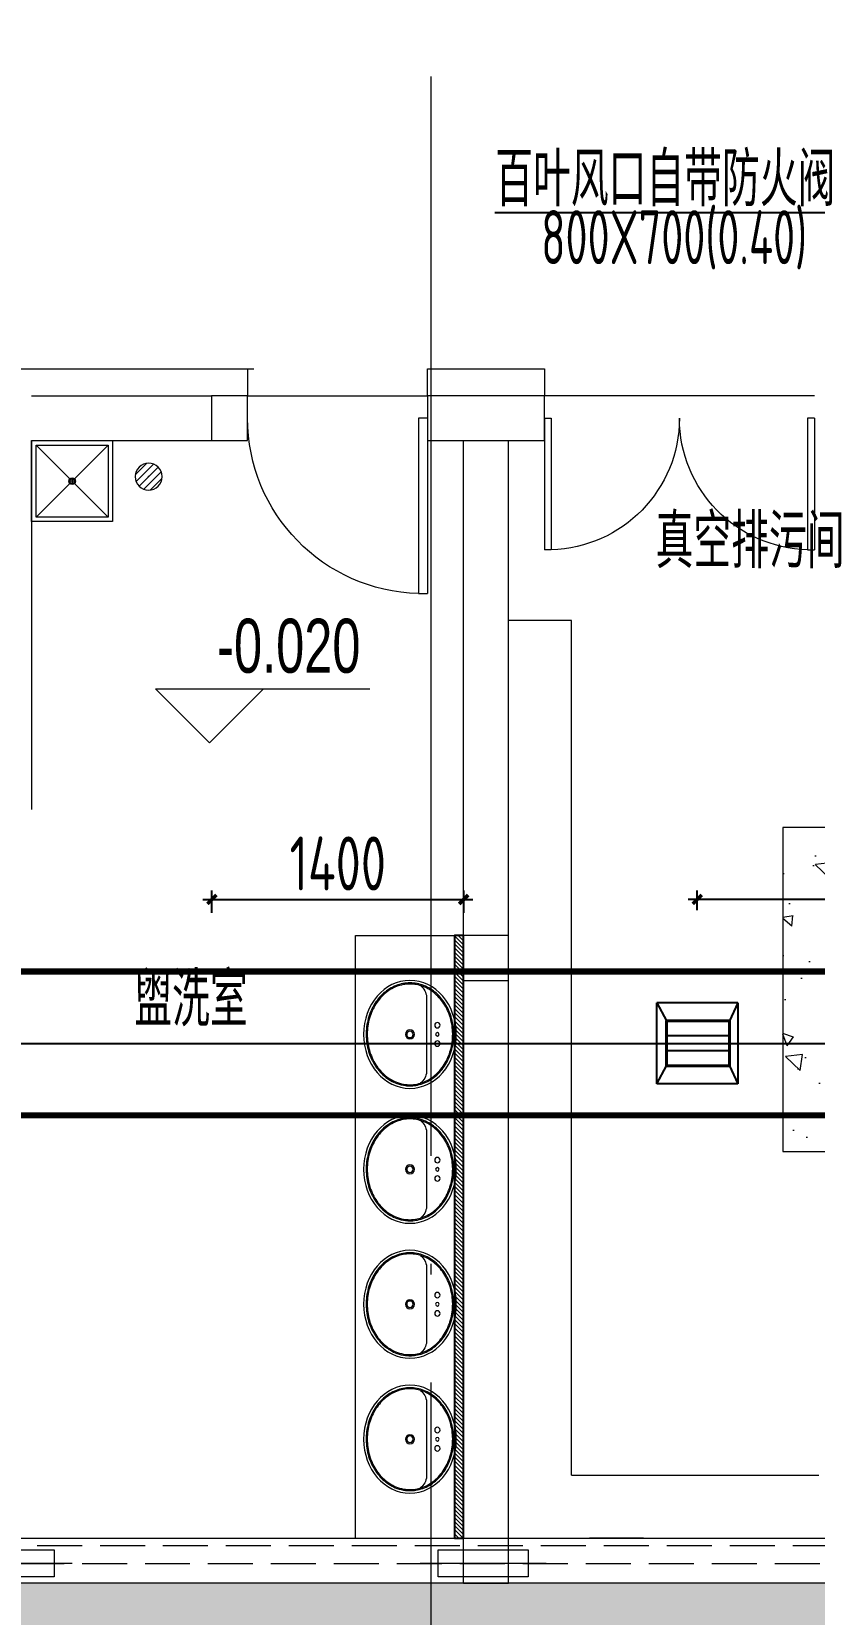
# Model space of a CAD drawing. Extents: x 4 to 13611208, y -605838 to 574722.
# Drawn here: x 12969289 to 12973639, y 414128 to 422925 of the extents above; entities that cross this region are included whole.
import ezdxf

# ---------------------------------------------------------------- set-up
doc = ezdxf.new("R2010")
doc.units = 0
doc.header["$LTSCALE"] = 1000
doc.header["$MEASUREMENT"] = 0
for name, pattern in [('CENTER2', [28.575, 19.05, -3.175, 3.175, -3.175]), ('DASH', [0.35, 0.25, -0.1]), ('DOTE', [2.42, 2, -0.2, 0.02, -0.2])]:
    doc.linetypes.add(name, pattern=pattern)
for name, color, linetype, lineweight in [('1-卫生洁具', 8, 'Continuous', 5), ('建筑底图', 8, 'Continuous', 13), ('预埋件', 8, 'Continuous', 5)]:
    doc.layers.add(name, color=color, linetype=linetype, lineweight=lineweight)
for name, color, linetype in [('DUCT-X-P中心线', 5, 'CENTER2'), ('DUCT-X-P标注', 7, 'Continuous'), ('DUCT-X-P管', 31, 'Continuous'), ('DUCT-X-P风口', 7, 'Continuous'), ('洁具', 253, 'Continuous')]:
    doc.layers.add(name, color=color, linetype=linetype)
doc.styles.add('du', font='gbenor.shx', dxfattribs={"width": 0.8, "bigfont": 'hztxt.shx'})
doc.styles.add('rs9-hz', font='rs9.shx', dxfattribs={"width": 0.7, "height": 3.5, "bigfont": 'hztxt.shx'})
doc.dimstyles.new('67', dxfattribs={"dimscale": 100, "dimtxt": 3, "dimasz": 0.5, "dimexe": 0.5, "dimexo": 2, "dimgap": 0.5, "dimtad": 2, "dimdec": 0, "dimrnd": 5, "dimzin": 0, "dimdsep": 46, "dimtxsty": 'du', "dimblk": 'ARCHTICK', "dimcen": 0, "dimdle": 0.5, "dimclrd": 256, "dimclre": 256, "dimclrt": 256, "dimazin": 0, "dimtfac": 1, "dimtdec": 0, "dimtix": 1, "dimtmove": 2, "dimatfit": 3, "dimfxl": 100, "dimtolj": 1, "dimtzin": 0, "dimlwd": -1, "dimlwe": -1, "dimarcsym": 0})

# ---------------------------------------------------------------- blocks, each defined once
blk = doc.blocks.new('dxg')
at = {"layer": '预埋件', "color": 8}
blk.add_line((12400099.7, -4150605.3), (12400799.7, -4150605.3), dxfattribs=at)
blk.add_lwpolyline([(12400199.7, -4150680.3), (12400199.7, -4150530.3), (12400699.7, -4150530.3), (12400699.7, -4150680.3), (12400199.7, -4150680.3)], dxfattribs=at)
blk = doc.blocks.new('$plan$00002154')
for p, q in [((-449.999625, 450), (449.999625, 450)), ((-449.999625, -450), (-449.999625, 450)), ((-399.999625, 400), (399.999625, 400)), ((-399.999625, 400), (-26.107125, 26.1075)), ((-399.999625, -400), (-399.999625, 400)), ((26.392875, 26.3925), (399.999625, 400)), ((399.999625, 400), (399.999625, -400)), ((449.999625, 450), (449.999625, -450)), ((24.999625, 0), (-24.999625, 0)), ((0.000375, -25), (0.000375, 25)), ((-399.999625, -400), (-26.497125, -26.495)), ((26.584875, -26.585), (399.999625, -400)), ((449.999625, -450), (-449.999625, -450)), ((399.999625, -400), (-399.999625, -400))]:
    blk.add_line(p, q)
for radius in [37.5, 25]:
    blk.add_circle((0.000375, 0), radius)
blk = doc.blocks.new('洗手盆')
at = {"layer": '洁具', "color": 8, "lineweight": 5}
blk.add_line((-673032.2, -786964.4), (-673448.5, -786964.4), dxfattribs=at)
for centre, radius in [((-673291.3, -786904.4), 15), ((-673240.3, -786904.4), 10), ((-673189.3, -786904.4), 15), ((-673240.3, -787056.9), 25), ((-673240.3, -787056.9), 18)]:
    blk.add_circle(centre, radius, dxfattribs=at)
for centre, start, end in [((-673438.1, -787060.3), 96.15199, 139.44317), ((-673042.5, -787060.3), 40.55683, 83.84801)]:
    blk.add_arc(centre, 96.5, start, end, dxfattribs=at)
blk.add_ellipse((-673240.3, -787056.9), major_axis=(-300, 0), ratio=0.858334, dxfattribs=at)
for points, knots in [([(-673526.3, -787056.9), (-673526.3, -787065), (-673525.9, -787073.2), (-673523, -787097.5), (-673519.1, -787113.5), (-673508.9, -787141.6), (-673503.2, -787153.7), (-673489.5, -787177.1), (-673481.5, -787188.3), (-673463.5, -787209.6), (-673453.5, -787219.6), (-673431.7, -787238.2), (-673419.9, -787246.8), (-673394.9, -787262.1), (-673381.7, -787268.9), (-673354, -787280.7), (-673339.5, -787285.6), (-673309.7, -787293.5), (-673294.4, -787296.3), (-673263.4, -787299.9), (-673247.6, -787300.7), (-673216.4, -787299.9), (-673200.8, -787298.4), (-673170.2, -787293.3), (-673155.2, -787289.7), (-673126, -787280.4), (-673111.9, -787274.8), (-673084.9, -787261.6), (-673072, -787254.1), (-673047.9, -787237.5), (-673036.7, -787228.3), (-673016.1, -787208.6), (-673006.8, -787198), (-672990.3, -787175.8), (-672983.1, -787164.1), (-672971.1, -787140), (-672966.2, -787127.5), (-672958.9, -787102.1), (-672956.5, -787089.2), (-672954, -787063.2), (-672954, -787050.1), (-672956.5, -787024), (-672959, -787011.1), (-672966.4, -786985.7), (-672971.3, -786973.3), (-672983.4, -786949.2), (-672990.6, -786937.5), (-673007.2, -786915.3), (-673016.5, -786904.8), (-673037.1, -786885.1), (-673048.4, -786875.9), (-673072.5, -786859.3), (-673085.4, -786851.8), (-673112.4, -786838.7), (-673126.6, -786833.1), (-673155.8, -786823.9), (-673170.8, -786820.3), (-673201.4, -786815.3), (-673217, -786813.8), (-673248.1, -786813.1), (-673263.8, -786813.8), (-673294.6, -786817.4), (-673309.9, -786820.3), (-673339.7, -786828.2), (-673354.2, -786833.1), (-673382, -786845), (-673395.3, -786851.9), (-673420.5, -786867.4), (-673432.3, -786876), (-673454.2, -786894.7), (-673464.2, -786904.8), (-673482.1, -786926.2), (-673490.1, -786937.6), (-673503.7, -786961.1), (-673509.4, -786973.3), (-673518.4, -786998.3), (-673521.7, -787011.2), (-673525.5, -787035), (-673526.3, -787045.9), (-673526.3, -787056.9)], [0, 0, 0, 0, 0.101307, 0.101307, 0.30392, 0.30392, 0.465598, 0.465598, 0.627276, 0.627276, 0.788954, 0.788954, 0.950632, 0.950632, 1.111032, 1.111032, 1.273689, 1.273689, 1.436441, 1.436441, 1.599951, 1.599951, 1.762343, 1.762343, 1.924735, 1.924735, 2.087127, 2.087127, 2.249518, 2.249518, 2.41191, 2.41191, 2.574302, 2.574302, 2.736694, 2.736694, 2.899085, 2.899085, 3.061477, 3.061477, 3.223869, 3.223869, 3.386261, 3.386261, 3.548653, 3.548653, 3.711044, 3.711044, 3.873436, 3.873436, 4.035828, 4.035828, 4.19822, 4.19822, 4.360612, 4.360612, 4.523003, 4.523003, 4.685395, 4.685395, 4.847787, 4.847787, 5.010179, 5.010179, 5.172571, 5.172571, 5.334962, 5.334962, 5.497354, 5.497354, 5.659746, 5.659746, 5.822138, 5.822138, 5.98453, 5.98453, 6.146921, 6.146921, 6.283185, 6.283185, 6.283185, 6.283185]), ([(-673520.3, -787056.9), (-673520.3, -787064.9), (-673519.9, -787072.9), (-673517, -787096.4), (-673513.4, -787111.7), (-673503.7, -787138.4), (-673498.3, -787149.9), (-673485.6, -787172.1), (-673478.2, -787182.7), (-673461.4, -787203.1), (-673452.1, -787212.7), (-673431.7, -787230.6), (-673420.7, -787238.9), (-673396.8, -787254.2), (-673383.9, -787261.1), (-673356.9, -787273.2), (-673342.8, -787278.3), (-673313.9, -787286.4), (-673299.1, -787289.4), (-673269.3, -787293.4), (-673254.1, -787294.4), (-673223.9, -787294.3), (-673208.8, -787293.2), (-673178.9, -787288.9), (-673164.2, -787285.8), (-673135.7, -787277.5), (-673121.8, -787272.4), (-673095.2, -787260.3), (-673082.5, -787253.4), (-673058.6, -787237.9), (-673047.4, -787229.3), (-673026.7, -787210.9), (-673017.3, -787201), (-673000.5, -787180), (-672993.1, -787169), (-672980.5, -787146.2), (-672975.3, -787134.4), (-672967.1, -787110.2), (-672964.1, -787097.9), (-672960.6, -787073), (-672960, -787060.4), (-672961.1, -787035.4), (-672962.8, -787022.9), (-672968.6, -786998.3), (-672972.6, -786986.2), (-672983, -786962.6), (-672989.2, -786951.1), (-673003.9, -786929.1), (-673012.3, -786918.6), (-673030.9, -786898.8), (-673041.2, -786889.5), (-673063.5, -786872.4), (-673075.5, -786864.6), (-673100.7, -786850.7), (-673114, -786844.6), (-673141.7, -786834.3), (-673156, -786830.1), (-673185.3, -786823.7), (-673200.2, -786821.5), (-673230.3, -786819.2), (-673245.5, -786819.1), (-673275.7, -786820.9), (-673290.7, -786822.9), (-673320.1, -786828.9), (-673334.5, -786832.9), (-673362.3, -786842.8), (-673375.8, -786848.7), (-673401.3, -786862.2), (-673413.4, -786869.8), (-673436, -786886.6), (-673446.5, -786895.8), (-673465.6, -786915.3), (-673474.2, -786925.8), (-673489.3, -786947.6), (-673495.8, -786958.9), (-673506.6, -786982.4), (-673510.9, -786994.5), (-673517.3, -787019.8), (-673519.4, -787033.1), (-673520.2, -787049.9), (-673520.3, -787053.4), (-673520.3, -787056.9)], [0, 0, 0, 0, 0.102784, 0.102784, 0.302001, 0.302001, 0.458934, 0.458934, 0.615867, 0.615867, 0.772801, 0.772801, 0.929734, 0.929734, 1.091784, 1.091784, 1.254619, 1.254619, 1.415052, 1.415052, 1.575485, 1.575485, 1.735918, 1.735918, 1.896351, 1.896351, 2.056784, 2.056784, 2.217217, 2.217217, 2.377649, 2.377649, 2.538082, 2.538082, 2.698515, 2.698515, 2.858948, 2.858948, 3.019381, 3.019381, 3.179814, 3.179814, 3.340247, 3.340247, 3.500679, 3.500679, 3.661112, 3.661112, 3.821545, 3.821545, 3.981978, 3.981978, 4.142411, 4.142411, 4.302844, 4.302844, 4.463277, 4.463277, 4.62371, 4.62371, 4.784142, 4.784142, 4.944575, 4.944575, 5.105008, 5.105008, 5.265441, 5.265441, 5.425874, 5.425874, 5.586307, 5.586307, 5.74674, 5.74674, 5.907172, 5.907172, 6.067605, 6.067605, 6.238754, 6.238754, 6.283185, 6.283185, 6.283185, 6.283185])]:
    blk.add_open_spline(points, degree=3, knots=knots, dxfattribs=at)
blk = doc.blocks.new('ghjkmhk')
at = {"layer": '1-卫生洁具', "color": 8}
for p, q in [((301597.4, -248786.1), (301597.4, -245436.1)), ((302197.4, -245436.1), (301597.4, -245436.1)), ((302197.4, -248786.1), (302197.4, -245436.1)), ((302197.4, -248786.1), (301597.4, -248786.1))]:
    blk.add_line(p, q, dxfattribs=at)
at = {"layer": '洁具', "color": 8, "rotation": 90}
for p in [(-485162, 427254.3), (-485162, 426504.3), (-485162, 425754.3), (-485162, 425004.3)]:
    blk.add_blockref('洗手盆', p, dxfattribs=at)
blk = doc.blocks.new('$lvtry$00000171')
for p, q in [((-74.2, 10.6), (-10.6, 74.2)), ((-69.8, -27.4), (27.4, 69.8)), ((-53, -53), (53, 53)), ((-27.4, -69.8), (69.8, 27.4)), ((10.6, -74.2), (74.2, -10.6))]:
    blk.add_line(p, q)
blk.add_circle((0, 0), 75)
blk.add_point((0, 0))
blk = doc.blocks.new('$DorLib2D$00000001')
for p, q in [((0.45, 0.975), (0.5, 0.975)), ((0.45, 0), (0.45, 0.975)), ((0.5, 0), (0.5, 0.975)), ((0.5, 0), (0.45, 0))]:
    blk.add_line(p, q)
at = {"lineweight": 13}
blk.add_arc((0.475, 0), 0.975, 91.46928, 180, dxfattribs=at)
blk = doc.blocks.new('$DorLib2D$00000002')
for p, q in [((-0.5, 0), (-0.5, 0.4875)), ((-0.475, 0.4875), (-0.5, 0.4875)), ((-0.475, 0), (-0.475, 0.4875)), ((0.475, 0), (0.475, 0.4875)), ((0.475, 0.4875), (0.5, 0.4875)), ((0.5, 0), (0.5, 0.4875)), ((-0.5, 0), (-0.475, 0)), ((0.5, 0), (0.475, 0))]:
    blk.add_line(p, q)
at = {"lineweight": 13}
for centre, start, end in [((-0.4875, 0), 0, 88.53072), ((0.4875, 0), 91.46928, 180)]:
    blk.add_arc(centre, 0.4875, start, end, dxfattribs=at)
blk = doc.blocks.new('3号出入口附属')
at = {"layer": '建筑底图'}
h = blk.add_hatch(dxfattribs=at)
h.set_pattern_fill('钢筋混凝土', color=8, scale=100, style=0)
h.set_pattern_definition([(45, (0, 0), (-176.7766953, 176.7766953), []), (50, (0, 0), (717.260183, -62.752135), [75, -825]), (355, (0, 0), (-138.751334, 752.192134), [60, -660]), (100.4514, (59.8, -5.2), (578.50938, 689.439542), [63.74019, -701.14211]), (46.1842, (0, 200), (1067.24105, -165.519014), [112.5, -1237.5]), (96.6356, (88.9, 186.2), (934.66271, 974.11787), [95.61029, -1051.713]), (351.1842, (0, 200), (934.66195, 974.1186), [90, -990]), (21, (100, 150), (596.907052, -402.61889), [75, -825]), (326, (100, 150), (243.31533, 725.150045), [60, -660]), (71.4514, (149.74, 116.45), (840.22263, 322.530497), [63.74019, -701.14211]), (37.5, (0, 0), (12.1598553, 332.893854), [0, -652, 0, -670, 0, -662.5]), (7.5, (0, 0), (263.069537, 394.411712), [0, -382, 0, -637, 0, -252.5]), (327.5, (-223, 0), (533.822436, -22.554872), [0, -250, 0, -780, 0, -1035]), (317.5, (-323, 0), (583.18617, 100.104982), [0, -325, 0, -518, 0, -735])])
h.paths.add_polyline_path([(11912754.3, 283768.3), (11912754.3, 273868.3), (11932334.3, 273868.3), (11932334.3, 272018.3), (11930772.1, 272018.3), (11930772.1, 271318.3), (11932934.3, 271318.3), (11932934.3, 275968.3), (11938354.3, 275968.3), (11938354.3, 275468.3), (11939104.3, 275468.3), (11939104.3, 271318.3), (11939704.3, 271318.3), (11939704.3, 276068.3), (11938954.3, 276068.3), (11938954.3, 280468.3), (11939704.3, 280468.3), (11939704.3, 281068.3), (11938354.3, 281068.3), (11938354.3, 276568.3), (11932434.3, 276568.3), (11932434.3, 274468.3), (11913354.3, 274468.3), (11913354.3, 283768.3)])
h = blk.add_hatch(dxfattribs=at)
h.set_pattern_fill('混凝土', color=256, scale=100, angle=90)
h.set_pattern_definition([(140, (11512442.33, -497968.4), (62.75213, 717.2602), [75, -825]), (85, (11512442.3, -497968.4), (-752.19213, -138.75133), [60, -660]), (190.4514, (11512447.56, -497908.6), (-689.43954, 578.5094), [63.7402, -701.1421]), (136.1842, (11512242.3, -497968.4), (165.519, 1067.24105), [112.5, -1237.5]), (186.6356, (11512256.1, -497879.5), (-974.1179, 934.6627), [95.6103, -1051.713]), (81.1842, (11512242.3, -497968.4), (-974.1186, 934.662), [90, -990]), (111, (11512292.33, -497868.4), (402.6189, 596.90705), [75, -825]), (56, (11512292.3, -497868.4), (-725.15005, 243.31533), [60, -660]), (161.4514, (11512325.9, -497818.66), (-322.5305, 840.22263), [63.7402, -701.1421]), (127.5, (11512442.33, -497968.4), (-332.893854, 12.159855), [0, -652, 0, -670, 0, -662.5]), (97.5, (11512442.33, -497968.4), (-394.41171, 263.06954), [0, -382, 0, -637, 0, -252.5]), (57.5, (11512442.33, -498191.4), (22.55487, 533.82244), [0, -250, 0, -780, 0, -1035]), (47.5, (11512442.33, -498291.4), (-100.10498, 583.18617), [0, -325, 0, -518, 0, -735])])
h.paths.add_polyline_path([(11923659.3, 278668.3), (11923659.3, 276868.3), (11924659.3, 276868.3), (11924659.3, 278668.3)])
h = blk.add_hatch(dxfattribs=at)
h.set_pattern_fill('ANSI31', color=8, scale=10, angle=90, style=0)
h.set_pattern_definition([(135, (11252428.282, -369706.318), (-11.22532015, -11.22532015), [])])
h.paths.add_polyline_path([(11921834.3, 274718.3), (11921884.3, 274718.3), (11921884.3, 278068.3), (11921834.3, 278068.3)])
at = {"layer": '建筑底图', "color": 8, "linetype": 'DOTE', "ltscale": 3}
blk.add_line((11921704.3, 269583), (11921704.3, 294100), dxfattribs=at)
at = {"layer": '建筑底图', "ltscale": 3}
for p, q in [((11916904.3, 281218.3), (11920719.3, 281218.3)), ((11920684.3, 281218.3), (11920684.3, 281068.3))]:
    blk.add_line(p, q, dxfattribs=at)
at = {"layer": '建筑底图'}
for p, q in [((11919484.3, 281068.3), (11920484.3, 281068.3)), ((11920684.3, 281068.3), (11920484.3, 281068.3)), ((11920484.3, 281068.3), (11920484.3, 280818.3)), ((11920684.3, 281068.3), (11921684.3, 281068.3)), ((11920684.3, 280818.3), (11920684.3, 281068.3)), ((11922334.3, 281068.3), (11921684.3, 281068.3)), ((11921684.3, 281068.3), (11921684.3, 280818.3)), ((11923834.3, 281068.3), (11922334.3, 281068.3)), ((11922334.3, 280818.3), (11922334.3, 281068.3)), ((11919484.3, 280818.3), (11919484.3, 278768.3)), ((11919484.3, 280818.3), (11920484.3, 280818.3)), ((11920484.3, 280818.3), (11920684.3, 280818.3)), ((11921684.3, 280818.3), (11922334.3, 280818.3)), ((11921884.3, 278068.3), (11921884.3, 280818.3)), ((11922134.3, 278068.3), (11922134.3, 280818.3)), ((11922484.3, 279818.3), (11922134.3, 279818.3)), ((11922484.3, 275068.3), (11922484.3, 279818.3)), ((11922134.3, 278068.3), (11921884.3, 278068.3)), ((11922134.3, 277818.3), (11922134.3, 278068.3)), ((11922134.3, 274468.3), (11922134.3, 277818.3)), ((11921884.3, 277118.3), (11921884.3, 274718.3)), ((11922484.3, 275068.3), (11923859.3, 275068.3)), ((11922884.3, 274718.3), (11922584.3, 274718.3)), ((11932434.3, 274468.3), (11913354.3, 274468.3)), ((11921884.3, 274468.3), (11922134.3, 274468.3)), ((11927934.3, 274468.3), (11922859.3, 274468.3))]:
    blk.add_line(p, q, dxfattribs=at)
at = {"layer": '建筑底图', "color": 8}
for p, q in [((11920473.5, 279138.5), (11920173.5, 279438.5)), ((11920173.5, 279438.5), (11921363, 279438.5)), ((11920473.5, 279138.5), (11920773.5, 279438.5)), ((11921884.3, 278068.3), (11921884.3, 277818.3)), ((11921884.3, 274468.3), (11921884.3, 277818.3)), ((11921884.3, 277818.3), (11922134.3, 277818.3))]:
    blk.add_line(p, q, dxfattribs=at)
at = {"layer": '建筑底图', "color": 8, "linetype": 'DASH'}
for points in [[(11913464.3, 283768.3), (11913464.3, 274578.3), (11932434.3, 274578.3)], [(11913564.3, 283768.3), (11913564.3, 274678.3), (11932434.3, 274678.3)]]:
    blk.add_lwpolyline(points, dxfattribs=at)
at = {"layer": '建筑底图', "color": 8, "ltscale": 3}
blk.add_lwpolyline([(11913604.3, 283768.3), (11913604.3, 274718.3), (11932434.3, 274718.3)], dxfattribs=at)
at = {"layer": '建筑底图', "ltscale": 3}
blk.add_lwpolyline([(11921684.3, 281068.3), (11921684.3, 281218.3), (11922334.3, 281218.3), (11922334.3, 281068.3)], dxfattribs=at)
at = {"layer": '建筑底图'}
blk.add_lwpolyline([(11923659.3, 278668.3), (11923659.3, 276868.3), (11924659.3, 276868.3), (11924659.3, 278668.3)], close=True, dxfattribs=at)
at = {"layer": '建筑底图', "color": 8, "linetype": 'ByBlock', "lineweight": -3}
blk.add_lwpolyline([(11921834.3, 274718.3), (11921884.3, 274718.3), (11921884.3, 278068.3), (11921834.3, 278068.3)], close=True, dxfattribs=at)
at = {"layer": '建筑底图', "ltscale": 3}
for name, p, xscale, yscale, zscale, rotation in [('$DorLib2D$00000001', (11921184.3, 280943.3), 1000, -1000, 1000, 359.9999999644635), ('$DorLib2D$00000002', (11923084.3, 280943.3), 1500, -1500, 1500, 359.9999999737215)]:
    blk.add_blockref(name, p, dxfattribs=dict(at, xscale=xscale, yscale=yscale, zscale=zscale, rotation=rotation))
at = {"layer": '建筑底图', "color": 6, "ltscale": 3, "xscale": 0.5, "yscale": 0.5, "zscale": 0.8999280056299925, "rotation": 90.00000000000001}
blk.add_blockref('$plan$00002154', (11919709.3, 280593.3), dxfattribs=at)
at = {"layer": '建筑底图', "xscale": -1, "rotation": 270}
blk.add_blockref('$lvtry$00000171', (11920134.3, 280618.3), dxfattribs=at)
at = {"layer": '建筑底图', "color": 8, "linetype": 'ByBlock', "lineweight": -3, "xscale": -1}
blk.add_blockref('ghjkmhk', (12223481.7, 523504.4), dxfattribs=at)
at = {"layer": '建筑底图', "lineweight": -3, "rotation": 180}
for p in [(24319809.1, -3876026.9), (24322444.1, -3876026.9)]:
    blk.add_blockref('dxg', p, dxfattribs=at)
at = {"layer": '建筑底图', "color": 0, "style": 'rs9-hz', "width": 0.7}
for s, p in [('真空排污间', (11922952.1, 280109.5)), ('盥洗室', (11920054.9, 277562.2))]:
    blk.add_text(s, height=300, dxfattribs=at).set_placement(p)
at = {"layer": '建筑底图', "color": 8, "style": 'rs9-hz', "width": 0.7}
blk.add_text('-0.020', height=300, dxfattribs=at).set_placement((11920515.5, 279528.5))
blk = doc.blocks.new('_ArchTick')
at = {"color": 0, "linetype": 'ByBlock', "const_width": 0.4}
blk.add_lwpolyline([(-0.5, -0.5), (0.5, 0.5)], dxfattribs=at)
blk = doc.blocks.new('*D2307')
at = {"layer": 'DUCT-X-P标注', "transparency": 16777216}
for p, q in [((12970290.3, 418026.7), (12970290.3, 418151.7)), ((12971690.3, 418027.7), (12971690.3, 418151.7)), ((12970240.3, 418101.7), (12971740.3, 418101.7))]:
    blk.add_line(p, q, dxfattribs=at)
at = {"layer": 'DUCT-X-P标注', "transparency": 16777216, "xscale": 50, "yscale": 50, "zscale": 50, "rotation": 180}
blk.add_blockref('_ArchTick', (12970290.3, 418101.7), dxfattribs=at)
at = {"layer": 'DUCT-X-P标注', "transparency": 16777216, "xscale": 50, "yscale": 50, "zscale": 50}
blk.add_blockref('_ArchTick', (12971690.3, 418101.7), dxfattribs=at)
at = {"layer": 'DUCT-X-P标注', "transparency": 16777216, "insert": (12970990.3, 418301.7), "char_height": 300, "attachment_point": 5, "style": 'du'}
blk.add_mtext('\\A1;1400', dxfattribs=at)
blk = doc.blocks.new('*D2316')
at = {"layer": 'DUCT-X-P标注', "transparency": 16777216}
for p, q in [((12972988.1, 418041.4), (12972988.1, 418151.7)), ((12974989.7, 418027.7), (12974989.7, 418151.7)), ((12975039.7, 418101.7), (12972938.1, 418101.7))]:
    blk.add_line(p, q, dxfattribs=at)
at = {"layer": 'DUCT-X-P标注', "transparency": 16777216, "xscale": 50, "yscale": 50, "zscale": 50, "rotation": 180}
blk.add_blockref('_ArchTick', (12972988.1, 418101.7), dxfattribs=at)
at = {"layer": 'DUCT-X-P标注', "transparency": 16777216, "xscale": 50, "yscale": 50, "zscale": 50}
blk.add_blockref('_ArchTick', (12974989.7, 418101.7), dxfattribs=at)
at = {"layer": 'DUCT-X-P标注', "transparency": 16777216, "insert": (12973988.9, 418301.7), "char_height": 300, "attachment_point": 5, "style": 'du'}
blk.add_mtext('\\A1;2000', dxfattribs=at)
blk = doc.blocks.new('$风口$00000108')
for p, q in [((-250, 135), (-190, 75)), ((-250, -135), (-250, 135)), ((250, 135), (200, 75)), ((250, 135), (250, -135)), ((200, 25), (-190, 25)), ((200, -25), (-190, -25)), ((-250, -135), (-190, -75)), ((200, -75), (250, -135)), ((250, -135), (-250, -135))]:
    blk.add_line(p, q)
at = {"linetype": 'Continuous'}
blk.add_line((250, 135), (-250, 135), dxfattribs=at)
at = {"lineweight": 40}
for p, q in [((-190, 75), (200, 75)), ((-190, -75), (-190, 75)), ((200, 75), (200, -75)), ((-190, -75), (200, -75))]:
    blk.add_line(p, q, dxfattribs=at)

msp = doc.modelspace()

# ---------------------------------------------------------------- linework, layer by layer
at = {"layer": 'DUCT-X-P中心线'}
msp.add_line((12968208.9, 417301.7), (12976738.7, 417301.7), dxfattribs=at)
at = {"layer": 'DUCT-X-P标注'}
msp.add_line((12973766.2, 421917.3), (12971862.6, 421917.3), dxfattribs=at)
at = {"layer": 'DUCT-X-P管', "const_width": 35}
for points in [[(12976738.7, 417701.7), (12968208.9, 417701.7)], [(12968208.9, 416901.7), (12976738.7, 416901.7)]]:
    msp.add_lwpolyline(points, dxfattribs=at)

# ---------------------------------------------------------------- block references
at = {"layer": 'DUCT-X-P风口', "xscale": 0.9, "yscale": 1.666666666666667}
msp.add_blockref('$风口$00000108', (12972988.1, 417301.7, 2690), dxfattribs=at)
at = {"layer": '建筑底图'}
msp.add_blockref('3号出入口附属', (1049804.4, 139833.3), dxfattribs=at)

# ---------------------------------------------------------------- texts
at = {"layer": 'DUCT-X-P标注', "style": 'du', "width": 0.7}
for s, p in [('百叶风口自带防火阀', (12971865.6, 421954.9)), ('800X700(0.40)', (12972120.7, 421632.5))]:
    msp.add_text(s, height=300, dxfattribs=at).set_placement(p)

# ---------------------------------------------------------------- dimensions: what is measured, and where the dimension line sits
at = {"layer": 'DUCT-X-P标注'}
for base, p1, p2, picture, middle in [((12971690.3, 418101.7, -5240), (12970290.3, 417826.7, -2600), (12971690.3, 417827.7, -5240), '*D2307', (12970990.3, 418301.7, -5240)), ((12972988.1, 418101.7), (12974989.7, 417827.7, -5240), (12972988.1, 417841.4, 2640), '*D2316', (12973988.9, 418301.7))]:
    dim = msp.add_linear_dim(base=base, p1=p1, p2=p2, dimstyle='67', dxfattribs=at)
    dim.commit()
    dim.dimension.update_dxf_attribs({"geometry": picture, "text_midpoint": middle})

doc.saveas('drawing.dxf')
